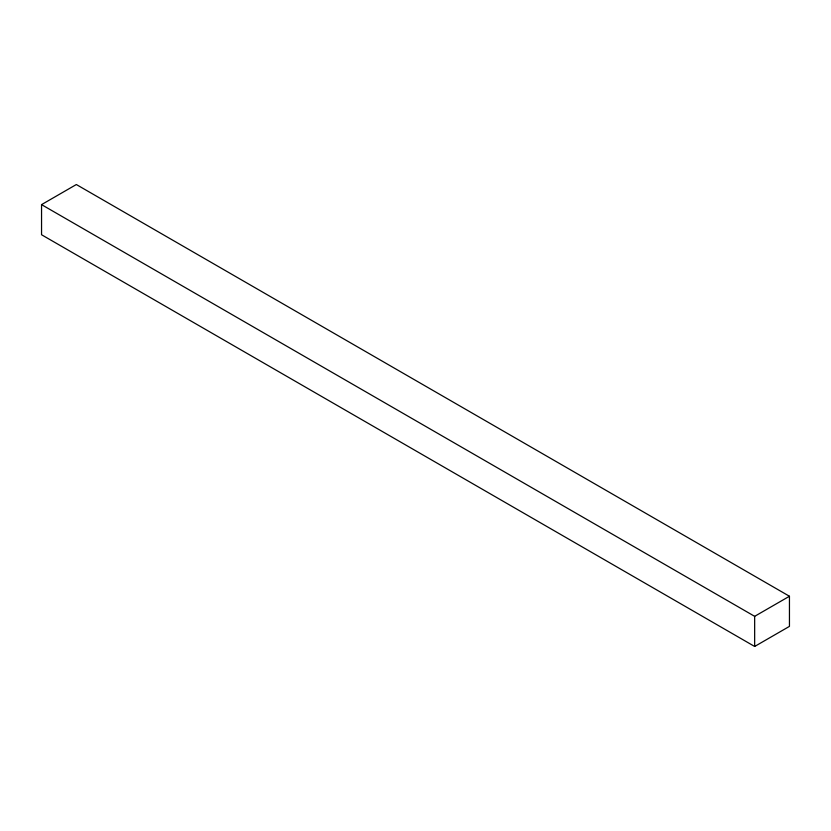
<?xml version="1.0" encoding="UTF-8"?>
<svg xmlns="http://www.w3.org/2000/svg" width="831" height="831" viewBox="0 0 831 831"><rect width="100%" height="100%" fill="white"/><g stroke="black" fill="none" stroke-linecap="round" stroke-linejoin="round"><path stroke-width="1.25" d="M41.55 204.623L76.338 184.534L789.45 596.253L789.45 626.377L754.662 646.466L41.55 234.747L41.55 204.623L754.662 616.332L789.45 596.253M754.662 616.332L754.662 646.466"/></g></svg>
